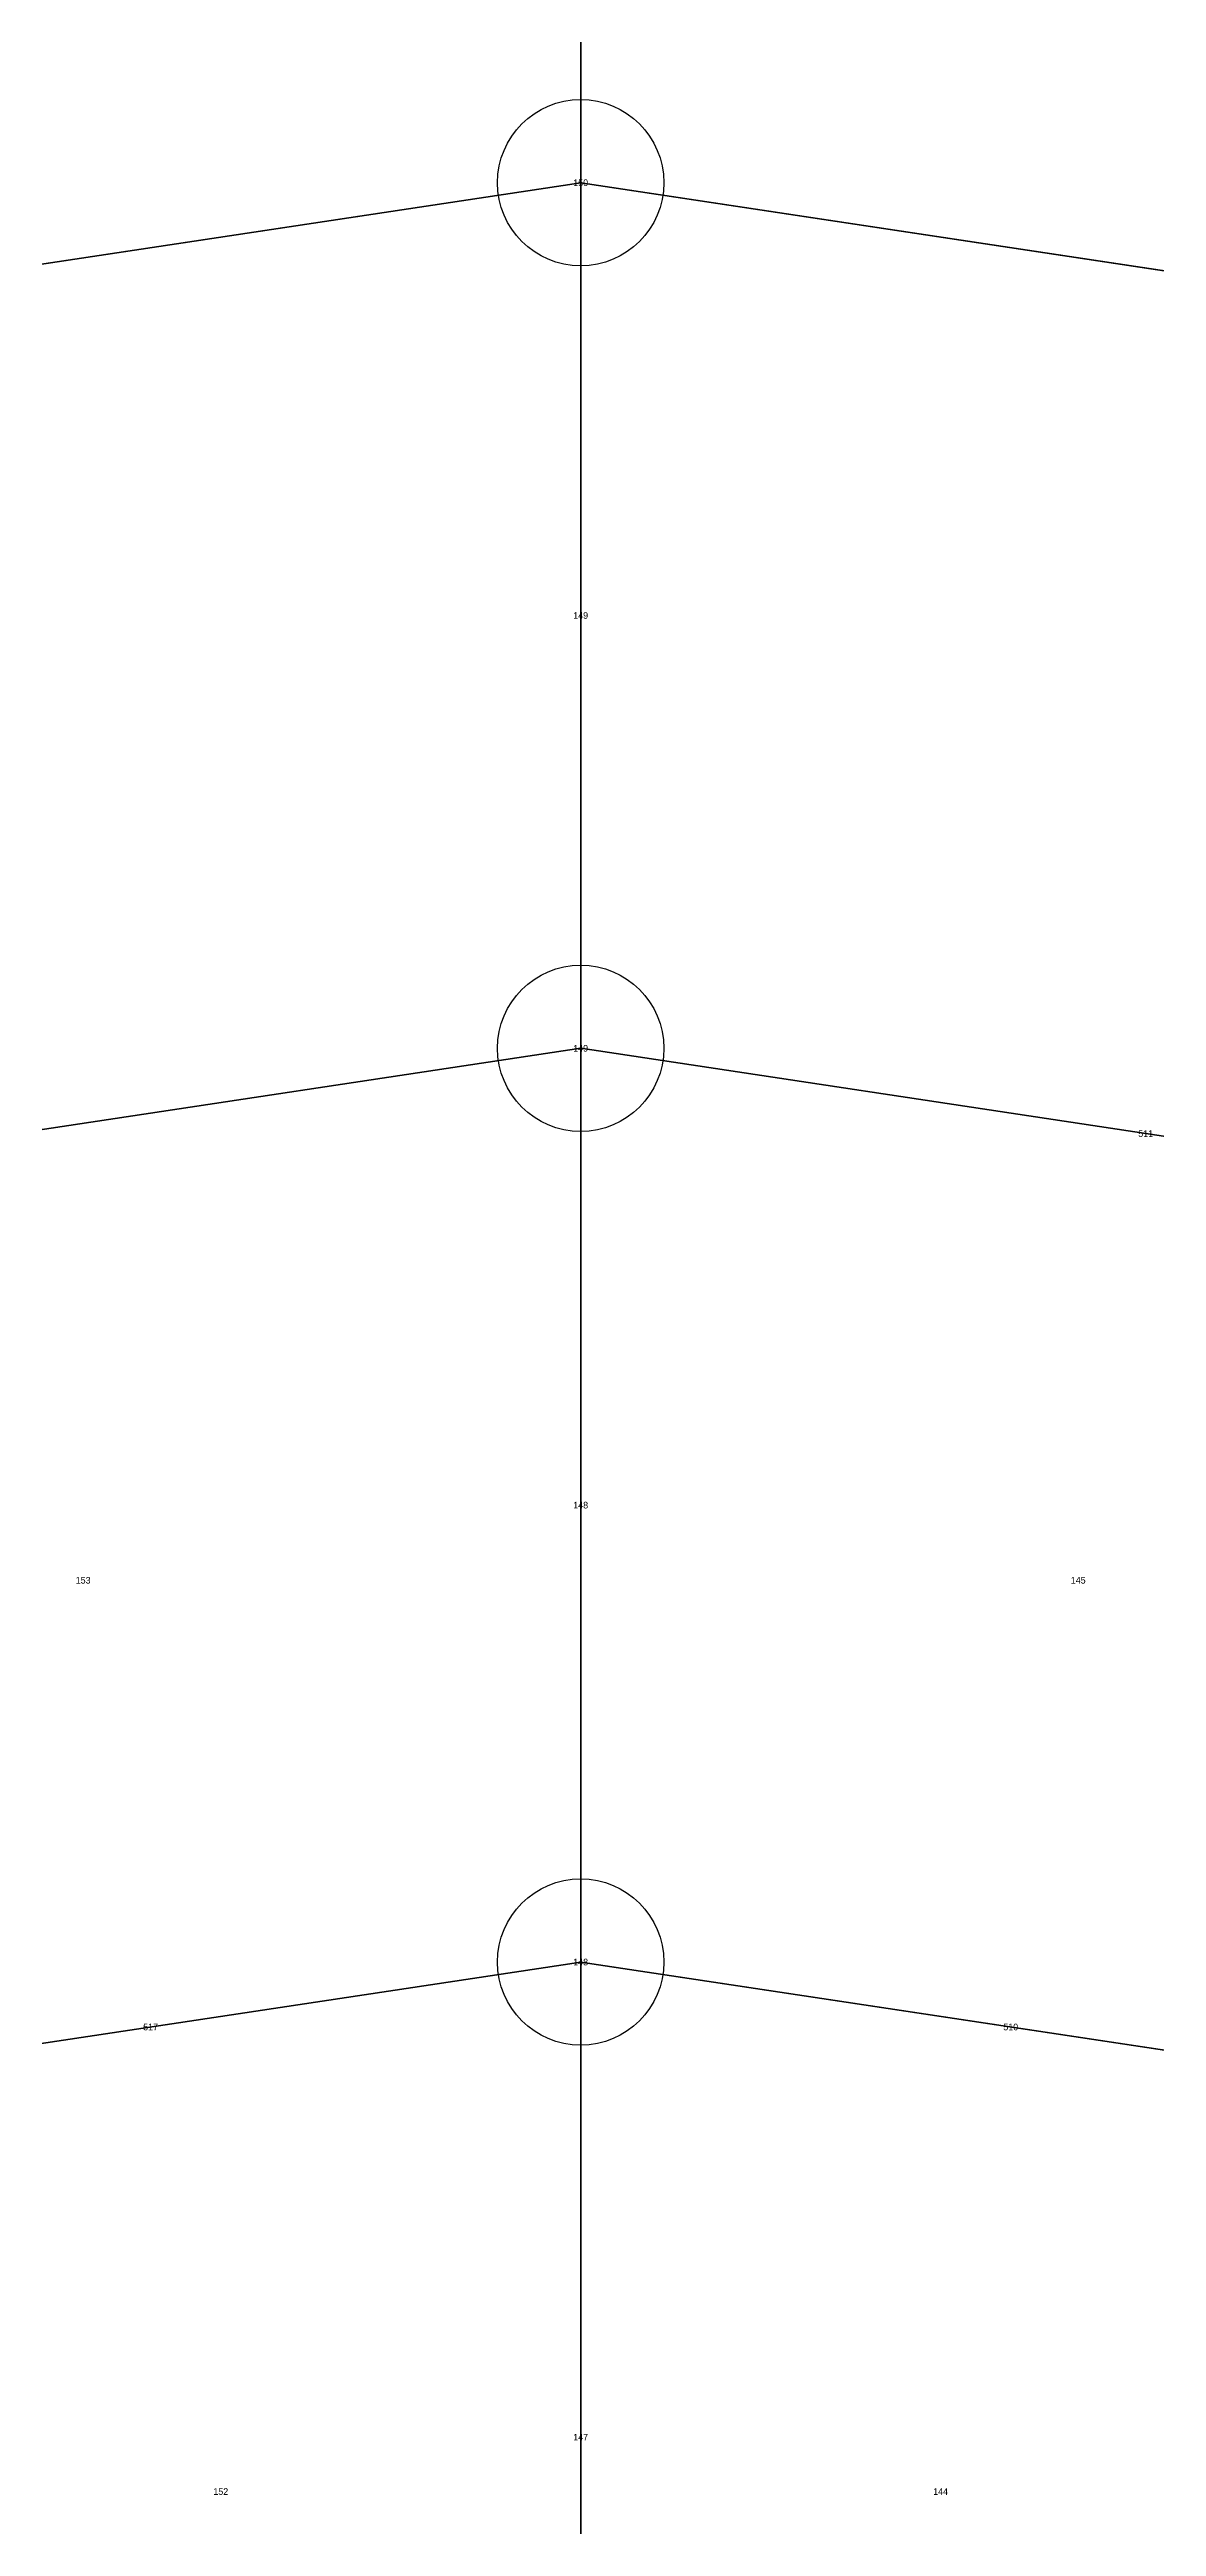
# Model space of a CAD drawing. Extents: x -2.75 to 2.75, y -2.5 to 2.5.
# Drawn here: x -0.16 to 0.173, y 0.706 to 1.451 of the extents above; entities that cross this region are included whole.
import ezdxf
from ezdxf.enums import TextEntityAlignment as Align

# ---------------------------------------------------------------- set-up
doc = ezdxf.new("R2010")
doc.units = 0
doc.header["$MEASUREMENT"] = 0
doc.header["$PDMODE"] = 33
doc.header["$PDSIZE"] = 0.05
for name, color, linetype in [('BRANCHE INTERNO', 7, 'Continuous'), ('BRANCHES-Index', 7, 'Continuous'), ('Faces', 7, 'Continuous'), ('Faces-Index', 7, 'Continuous'), ('NODI-Index', 7, 'Continuous'), ('NODO INTRADOSSO INTERNO', 7, 'Continuous')]:
    doc.layers.add(name, color=color, linetype=linetype)

msp = doc.modelspace()

# ---------------------------------------------------------------- linework, layer by layer
at = {"layer": 'BRANCHE INTERNO'}
for p, q in [((0, 1.41076, 2.24522), (0, 1.65328, 2.07314)), ((0, 1.41076, 2.24522), (-0.41652, 1.34787, 2.24522)), ((0, 1.15051, 2.38905), (0, 1.41076, 2.24522)), ((0.41652, 1.34787, 2.24522), (0, 1.41076, 2.24522)), ((0, 1.15051, 2.38905), (-0.33968, 1.09922, 2.38905)), ((0, 0.87578, 2.50285), (0, 1.15051, 2.38905)), ((0.33968, 1.09922, 2.38905), (0, 1.15051, 2.38905)), ((0, 0.87578, 2.50285), (-0.25857, 0.83674, 2.50285)), ((0, 0.59005, 2.58517), (0, 0.87578, 2.50285)), ((0.25857, 0.83674, 2.50285), (0, 0.87578, 2.50285))]:
    msp.add_line(p, q, dxfattribs=at)
at = {"layer": 'Faces'}
for points in [[(0, 1.41076, 2.24522), (-0.41652, 1.34787, 2.24522), (-0.48812, 1.57958, 2.07314), (0, 1.65328, 2.07314)], [(0.41652, 1.34787, 2.24522), (0, 1.41076, 2.24522), (0, 1.65328, 2.07314), (0.48812, 1.57958, 2.07314)], [(0, 1.15051, 2.38905), (-0.33968, 1.09922, 2.38905), (-0.41652, 1.34787, 2.24522), (0, 1.41076, 2.24522)], [(0.33968, 1.09922, 2.38905), (0, 1.15051, 2.38905), (0, 1.41076, 2.24522), (0.41652, 1.34787, 2.24522)], [(0, 0.87578, 2.50285), (-0.25857, 0.83674, 2.50285), (-0.33968, 1.09922, 2.38905), (0, 1.15051, 2.38905)], [(0.25857, 0.83674, 2.50285), (0, 0.87578, 2.50285), (0, 1.15051, 2.38905), (0.33968, 1.09922, 2.38905)], [(0, 0.59005, 2.58517), (-0.17421, 0.56374, 2.58517), (-0.25857, 0.83674, 2.50285), (0, 0.87578, 2.50285)], [(0.17421, 0.56374, 2.58517), (0, 0.59005, 2.58517), (0, 0.87578, 2.50285), (0.25857, 0.83674, 2.50285)]]:
    msp.add_3dface(points, dxfattribs=at)
at = {"layer": 'NODO INTRADOSSO INTERNO'}
for p in [(0, 1.41076, 2.24522), (0, 1.15051, 2.38905), (0, 0.87578, 2.50285)]:
    msp.add_point(p, dxfattribs=at)

# ---------------------------------------------------------------- texts
at = {"layer": 'BRANCHES-Index'}
for s, p in [('149', (0, 1.28064, 2.31714)), ('511', (0.16984, 1.12486, 2.38905)), ('148', (0, 1.01315, 2.44595)), ('517', (-0.12928, 0.85626, 2.50285)), ('510', (0.12928, 0.85626, 2.50285)), ('147', (0, 0.73292, 2.54401))]:
    msp.add_text(s, height=0.002, dxfattribs=at).set_placement(p, align=Align.MIDDLE_CENTER)
at = {"layer": 'Faces-Index'}
for s, p in [('153', (-0.14956, 0.99056, 2.44595)), ('145', (0.14956, 0.99056, 2.44595)), ('152', (-0.10819, 0.71658, 2.54401)), ('144', (0.10819, 0.71658, 2.54401))]:
    msp.add_text(s, height=0.002, dxfattribs=at).set_placement(p, align=Align.MIDDLE_CENTER)
at = {"layer": 'NODI-Index'}
for s, p in [('150', (0, 1.41076, 2.24522)), ('149', (0, 1.15051, 2.38905)), ('148', (0, 0.87578, 2.50285))]:
    msp.add_text(s, height=0.002, dxfattribs=at).set_placement(p, align=Align.MIDDLE_CENTER)

doc.saveas('drawing.dxf')
